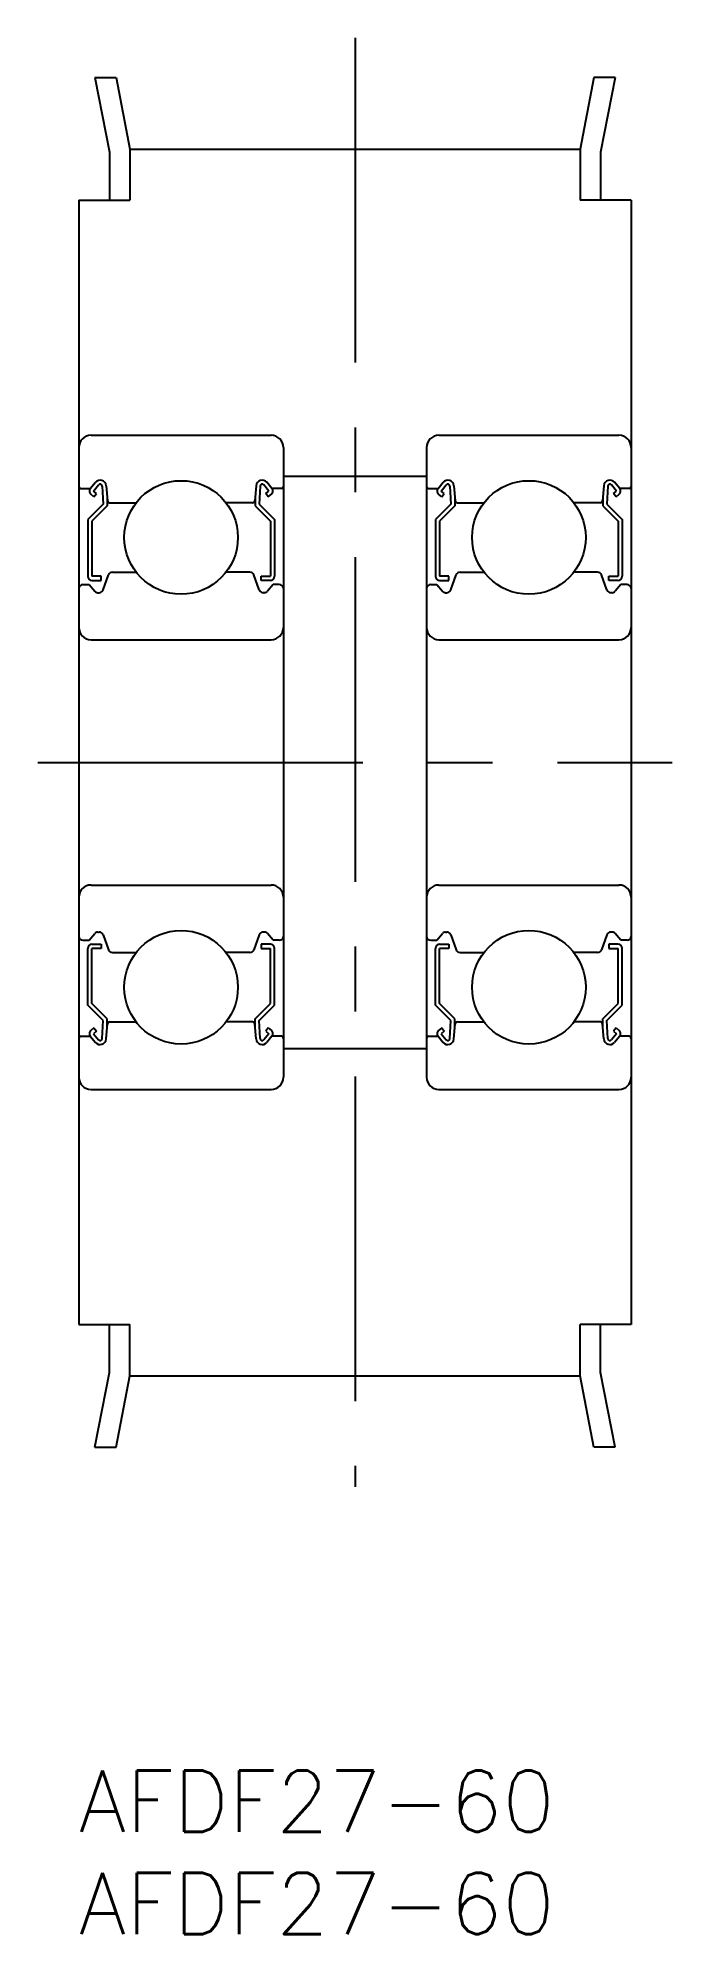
# Model space of a CAD drawing. Extents: x -2 to 29, y -8 to 84.7.
import ezdxf

# ---------------------------------------------------------------- set-up
doc = ezdxf.new("R2010")
doc.units = 0
doc.header["$LTSCALE"] = 0.5
doc.linetypes.add('CENTER', pattern=[50.8, 31.75, -6.35, 6.35, -6.35])
doc.layers.get('0').update_dxf_attribs({"linetype": 'CONTINUOUS'})
doc.layers.add('CENTER', color=1, linetype='CENTER')
doc.styles.get("Standard").update_dxf_attribs({"font": 'txt.shx', "height": 3, "bigfont": 'bigfont.shx'})

# ---------------------------------------------------------------- blocks, each defined once
blk = doc.blocks.new('*U10')
at = {"color": 7, "linetype": 'CONTINUOUS'}
blk.add_text('AFDF27-60', height=3, dxfattribs=at).set_placement((0, -3))
blk = doc.blocks.new('*U11')
at = {"color": 7, "linetype": 'CONTINUOUS'}
blk.add_text('AFDF27-60', height=3, dxfattribs=at).set_placement((0, -8))

msp = doc.modelspace()

# ---------------------------------------------------------------- linework, layer by layer
at = {"color": 7, "linetype": 'CONTINUOUS'}
for p, q in [((0.789, 82.813), (1.5, 79.161)), ((0.789, 82.813), (1.825, 82.813)), ((1.825, 82.813), (2.5, 79.313)), ((25.175, 82.813), (24.5, 79.313)), ((26.211, 82.813), (25.175, 82.813)), ((26.211, 82.813), (25.5, 79.161)), ((1.5, 79.161), (1.5, 76.813)), ((2.5, 79.313), (24.5, 79.313)), ((2.5, 79.313), (2.5, 76.813)), ((24.5, 79.313), (24.5, 76.813)), ((25.5, 79.161), (25.5, 76.813)), ((0, 76.813), (2.5, 76.813)), ((0, 76.813), (0, 21.813)), ((27, 76.813), (24.5, 76.813)), ((27, 76.813), (27, 21.813)), ((0.6, 65.313), (9.4, 65.313)), ((17.6, 65.313), (26.4, 65.313)), ((10, 64.713), (10, 33.913)), ((17, 64.713), (17, 33.913)), ((10, 63.313), (17, 63.313)), ((0.1, 62.713), (0.56, 62.713)), ((0.56, 62.713), (0.81, 63.01)), ((0.738, 62.303), (0.585, 62.431)), ((0.713, 62.584), (0.963, 62.882)), ((0.866, 62.456), (0.713, 62.584)), ((0.738, 62.303), (0.866, 62.456)), ((1.14, 62.823), (1.183, 61.946)), ((1.338, 62.844), (1.403, 62.104)), ((1.383, 62.333), (1.383, 61.863)), ((8.662, 62.844), (8.597, 62.104)), ((8.617, 62.333), (8.617, 61.863)), ((8.86, 62.823), (8.817, 61.946)), ((9.287, 62.584), (9.037, 62.882)), ((9.134, 62.456), (9.287, 62.584)), ((9.262, 62.303), (9.134, 62.456)), ((9.44, 62.713), (9.19, 63.01)), ((9.262, 62.303), (9.415, 62.431)), ((9.9, 62.713), (9.44, 62.713)), ((17.1, 62.713), (17.56, 62.713)), ((17.56, 62.713), (17.81, 63.01)), ((17.738, 62.303), (17.585, 62.431)), ((17.713, 62.584), (17.963, 62.882)), ((17.866, 62.456), (17.713, 62.584)), ((17.738, 62.303), (17.866, 62.456)), ((18.14, 62.823), (18.183, 61.946)), ((18.338, 62.844), (18.403, 62.104)), ((18.383, 62.333), (18.383, 61.863)), ((25.662, 62.844), (25.597, 62.104)), ((25.617, 62.333), (25.617, 61.863)), ((25.86, 62.823), (25.817, 61.946)), ((26.287, 62.584), (26.037, 62.882)), ((26.134, 62.456), (26.287, 62.584)), ((26.262, 62.303), (26.134, 62.456)), ((26.44, 62.713), (26.19, 63.01)), ((26.262, 62.303), (26.415, 62.431)), ((26.9, 62.713), (26.44, 62.713)), ((1.183, 61.946), (0.433, 61.196)), ((1.383, 61.863), (0.633, 61.113)), ((1.503, 62.013), (2.803, 62.013)), ((8.497, 62.013), (7.197, 62.013)), ((8.617, 61.863), (9.367, 61.113)), ((8.817, 61.946), (9.567, 61.196)), ((18.183, 61.946), (17.433, 61.196)), ((18.383, 61.863), (17.633, 61.113)), ((18.503, 62.013), (19.803, 62.013)), ((25.497, 62.013), (24.197, 62.013)), ((25.617, 61.863), (26.367, 61.113)), ((25.817, 61.946), (26.567, 61.196)), ((0.433, 61.196), (0.433, 58.413)), ((0.633, 61.113), (0.633, 58.413)), ((9.367, 61.113), (9.367, 58.413)), ((9.567, 61.196), (9.567, 58.413)), ((17.433, 61.196), (17.433, 58.413)), ((17.633, 61.113), (17.633, 58.413)), ((26.367, 61.113), (26.367, 58.413)), ((26.567, 61.196), (26.567, 58.413)), ((1.182, 57.745), (1.45, 58.481)), ((1.638, 58.613), (2.803, 58.613)), ((8.362, 58.613), (7.197, 58.613)), ((8.818, 57.745), (8.55, 58.481)), ((18.182, 57.745), (18.45, 58.481)), ((18.638, 58.613), (19.803, 58.613)), ((25.362, 58.613), (24.197, 58.613)), ((25.818, 57.745), (25.55, 58.481)), ((0.2, 58.013), (0.5, 58.013)), ((0.5, 58.013), (0.776, 57.684)), ((1.083, 58.413), (0.633, 58.413)), ((0.633, 58.213), (1.083, 58.213)), ((0.929, 57.613), (0.994, 57.613)), ((1.083, 58.213), (1.083, 58.413)), ((8.917, 58.413), (9.367, 58.413)), ((8.917, 58.213), (8.917, 58.413)), ((9.367, 58.213), (8.917, 58.213)), ((9.071, 57.613), (9.006, 57.613)), ((9.5, 58.013), (9.224, 57.684)), ((9.8, 58.013), (9.5, 58.013)), ((17.2, 58.013), (17.5, 58.013)), ((17.5, 58.013), (17.776, 57.684)), ((18.083, 58.413), (17.633, 58.413)), ((17.633, 58.213), (18.083, 58.213)), ((17.929, 57.613), (17.994, 57.613)), ((18.083, 58.213), (18.083, 58.413)), ((25.917, 58.413), (26.367, 58.413)), ((25.917, 58.213), (25.917, 58.413)), ((26.367, 58.213), (25.917, 58.213)), ((26.071, 57.613), (26.006, 57.613)), ((26.5, 58.013), (26.224, 57.684)), ((26.8, 58.013), (26.5, 58.013)), ((0.6, 55.313), (9.4, 55.313)), ((17.6, 55.313), (26.4, 55.313)), ((0.6, 43.313), (9.4, 43.313)), ((17.6, 43.313), (26.4, 43.313)), ((0.5, 40.613), (0.776, 40.942)), ((0.929, 41.013), (0.994, 41.013)), ((1.182, 40.881), (1.45, 40.145)), ((8.818, 40.881), (8.55, 40.145)), ((9.071, 41.013), (9.006, 41.013)), ((9.5, 40.613), (9.224, 40.942)), ((17.5, 40.613), (17.776, 40.942)), ((17.929, 41.013), (17.994, 41.013)), ((18.182, 40.881), (18.45, 40.145)), ((25.818, 40.881), (25.55, 40.145)), ((26.071, 41.013), (26.006, 41.013)), ((26.5, 40.613), (26.224, 40.942)), ((0.2, 40.613), (0.5, 40.613)), ((0.433, 37.43), (0.433, 40.213)), ((0.633, 40.413), (1.083, 40.413)), ((0.633, 37.513), (0.633, 40.213)), ((1.083, 40.213), (0.633, 40.213)), ((1.083, 40.413), (1.083, 40.213)), ((1.638, 40.013), (2.803, 40.013)), ((8.362, 40.013), (7.197, 40.013)), ((9.367, 40.413), (8.917, 40.413)), ((8.917, 40.413), (8.917, 40.213)), ((8.917, 40.213), (9.367, 40.213)), ((9.367, 37.513), (9.367, 40.213)), ((9.8, 40.613), (9.5, 40.613)), ((9.567, 37.43), (9.567, 40.213)), ((17.2, 40.613), (17.5, 40.613)), ((17.433, 37.43), (17.433, 40.213)), ((17.633, 40.413), (18.083, 40.413)), ((17.633, 37.513), (17.633, 40.213)), ((18.083, 40.213), (17.633, 40.213)), ((18.083, 40.413), (18.083, 40.213)), ((18.638, 40.013), (19.803, 40.013)), ((25.362, 40.013), (24.197, 40.013)), ((26.367, 40.413), (25.917, 40.413)), ((25.917, 40.413), (25.917, 40.213)), ((25.917, 40.213), (26.367, 40.213)), ((26.367, 37.513), (26.367, 40.213)), ((26.8, 40.613), (26.5, 40.613)), ((26.567, 37.43), (26.567, 40.213)), ((1.183, 36.68), (0.433, 37.43)), ((1.383, 36.763), (0.633, 37.513)), ((8.617, 36.763), (9.367, 37.513)), ((8.817, 36.68), (9.567, 37.43)), ((18.183, 36.68), (17.433, 37.43)), ((18.383, 36.763), (17.633, 37.513)), ((25.617, 36.763), (26.367, 37.513)), ((25.817, 36.68), (26.567, 37.43)), ((0.738, 36.323), (0.585, 36.195)), ((0.738, 36.323), (0.866, 36.17)), ((1.14, 35.803), (1.183, 36.68)), ((1.338, 35.782), (1.403, 36.522)), ((1.383, 36.293), (1.383, 36.763)), ((1.503, 36.613), (2.803, 36.613)), ((8.497, 36.613), (7.197, 36.613)), ((8.662, 35.782), (8.597, 36.522)), ((8.617, 36.293), (8.617, 36.763)), ((8.86, 35.803), (8.817, 36.68)), ((9.262, 36.323), (9.134, 36.17)), ((9.262, 36.323), (9.415, 36.195)), ((17.738, 36.323), (17.585, 36.195)), ((17.738, 36.323), (17.866, 36.17)), ((18.14, 35.803), (18.183, 36.68)), ((18.338, 35.782), (18.403, 36.522)), ((18.383, 36.293), (18.383, 36.763)), ((18.503, 36.613), (19.803, 36.613)), ((25.497, 36.613), (24.197, 36.613)), ((25.662, 35.782), (25.597, 36.522)), ((25.617, 36.293), (25.617, 36.763)), ((25.86, 35.803), (25.817, 36.68)), ((26.262, 36.323), (26.134, 36.17)), ((26.262, 36.323), (26.415, 36.195)), ((0.1, 35.913), (0.56, 35.913)), ((0.56, 35.913), (0.81, 35.615)), ((0.866, 36.17), (0.713, 36.042)), ((0.713, 36.042), (0.963, 35.744)), ((9.287, 36.042), (9.037, 35.744)), ((9.134, 36.17), (9.287, 36.042)), ((9.44, 35.913), (9.19, 35.615)), ((9.9, 35.913), (9.44, 35.913)), ((10, 35.313), (17, 35.313)), ((17.1, 35.913), (17.56, 35.913)), ((17.56, 35.913), (17.81, 35.615)), ((17.866, 36.17), (17.713, 36.042)), ((17.713, 36.042), (17.963, 35.744)), ((26.287, 36.042), (26.037, 35.744)), ((26.134, 36.17), (26.287, 36.042)), ((26.44, 35.913), (26.19, 35.615)), ((26.9, 35.913), (26.44, 35.913)), ((0.6, 33.313), (9.4, 33.313)), ((17.6, 33.313), (26.4, 33.313)), ((0, 21.813), (2.5, 21.813)), ((1.5, 19.465), (1.5, 21.813)), ((2.5, 19.313), (2.5, 21.813)), ((24.5, 19.313), (24.5, 21.813)), ((27, 21.813), (24.5, 21.813)), ((25.5, 19.465), (25.5, 21.813)), ((0.789, 15.813), (1.5, 19.465)), ((1.825, 15.813), (2.5, 19.313)), ((2.5, 19.313), (24.5, 19.313)), ((25.175, 15.813), (24.5, 19.313)), ((26.211, 15.813), (25.5, 19.465)), ((0.789, 15.813), (1.825, 15.813)), ((26.211, 15.813), (25.175, 15.813))]:
    msp.add_line(p, q, dxfattribs=at)
for centre in [(5, 60.313), (5, 60.313), (22, 60.313), (22, 60.313), (5, 38.313), (5, 38.313), (22, 38.313), (22, 38.313)]:
    msp.add_circle(centre, 2.778, dxfattribs=at)
for centre, radius, start, end in [((0.6, 64.713), 0.6, 90, 180), ((9.4, 64.713), 0.6, 0, 90), ((17.6, 64.713), 0.6, 90, 180), ((26.4, 64.713), 0.6, 0, 90), ((1.039, 62.818), 0.3, 4.99683, 140.00119), ((8.961, 62.818), 0.3, 39.99881, 175.00317), ((18.039, 62.818), 0.3, 4.99683, 140.00119), ((25.961, 62.818), 0.3, 39.99881, 175.00317), ((0.1, 62.813), 0.1, 180, 270), ((0.713, 62.584), 0.2, 140.00119, 230.08703), ((1.04, 62.818), 0.1, 2.81979, 140.00022), ((8.96, 62.818), 0.1, 39.99978, 177.18021), ((9.287, 62.584), 0.2, 309.91297, 39.99881), ((9.9, 62.813), 0.1, 270, 0), ((17.1, 62.813), 0.1, 180, 270), ((17.713, 62.584), 0.2, 140.00119, 230.08703), ((18.04, 62.818), 0.1, 2.81979, 140.00022), ((25.96, 62.818), 0.1, 39.99978, 177.18021), ((26.287, 62.584), 0.2, 309.91297, 39.99881), ((26.9, 62.813), 0.1, 270, 0), ((1.503, 62.113), 0.1, 184.99683, 270), ((8.497, 62.113), 0.1, 270, 355.00317), ((18.503, 62.113), 0.1, 184.99683, 270), ((25.497, 62.113), 0.1, 270, 355.00317), ((1.638, 58.413), 0.2, 90, 159.99165), ((8.362, 58.413), 0.2, 20.00835, 90), ((18.638, 58.413), 0.2, 90, 159.99165), ((25.362, 58.413), 0.2, 20.00835, 90), ((0.2, 57.813), 0.2, 90, 180), ((0.633, 58.413), 0.2, 180, 270), ((0.929, 57.813), 0.2, 219.9952, 270), ((0.994, 57.813), 0.2, 270, 339.99165), ((9.006, 57.813), 0.2, 200.00835, 270), ((9.071, 57.813), 0.2, 270, 320.0048), ((9.367, 58.413), 0.2, 270, 0), ((9.8, 57.813), 0.2, 0, 90), ((17.2, 57.813), 0.2, 90, 180), ((17.633, 58.413), 0.2, 180, 270), ((17.929, 57.813), 0.2, 219.9952, 270), ((17.994, 57.813), 0.2, 270, 339.99165), ((26.006, 57.813), 0.2, 200.00835, 270), ((26.071, 57.813), 0.2, 270, 320.0048), ((26.367, 58.413), 0.2, 270, 0), ((26.8, 57.813), 0.2, 0, 90), ((0.6, 55.913), 0.6, 180, 270), ((9.4, 55.913), 0.6, 270, 0), ((17.6, 55.913), 0.6, 180, 270), ((26.4, 55.913), 0.6, 270, 0), ((0.6, 42.713), 0.6, 90, 180), ((9.4, 42.713), 0.6, 0, 90), ((17.6, 42.713), 0.6, 90, 180), ((26.4, 42.713), 0.6, 0, 90), ((0.2, 40.813), 0.2, 180, 270), ((0.929, 40.813), 0.2, 90, 140.0048), ((0.994, 40.813), 0.2, 20.00835, 90), ((9.006, 40.813), 0.2, 90, 159.99165), ((9.071, 40.813), 0.2, 39.9952, 90), ((9.8, 40.813), 0.2, 270, 0), ((17.2, 40.813), 0.2, 180, 270), ((17.929, 40.813), 0.2, 90, 140.0048), ((17.994, 40.813), 0.2, 20.00835, 90), ((26.006, 40.813), 0.2, 90, 159.99165), ((26.071, 40.813), 0.2, 39.9952, 90), ((26.8, 40.813), 0.2, 270, 0), ((0.633, 40.213), 0.2, 90, 180), ((1.638, 40.213), 0.2, 200.00835, 270), ((8.362, 40.213), 0.2, 270, 339.99165), ((9.367, 40.213), 0.2, 0, 90), ((17.633, 40.213), 0.2, 90, 180), ((18.638, 40.213), 0.2, 200.00835, 270), ((25.362, 40.213), 0.2, 270, 339.99165), ((26.367, 40.213), 0.2, 0, 90), ((0.713, 36.042), 0.2, 129.91297, 219.99881), ((1.503, 36.513), 0.1, 90, 175.00317), ((8.497, 36.513), 0.1, 4.99683, 90), ((9.287, 36.042), 0.2, 320.00119, 50.08703), ((17.713, 36.042), 0.2, 129.91297, 219.99881), ((18.503, 36.513), 0.1, 90, 175.00317), ((25.497, 36.513), 0.1, 4.99683, 90), ((26.287, 36.042), 0.2, 320.00119, 50.08703), ((0.1, 35.813), 0.1, 90, 180), ((1.039, 35.808), 0.3, 219.99881, 355.00317), ((1.04, 35.808), 0.1, 219.99978, 357.18021), ((8.961, 35.808), 0.3, 184.99683, 320.00119), ((8.96, 35.808), 0.1, 182.81979, 320.00022), ((9.9, 35.813), 0.1, 0, 90), ((17.1, 35.813), 0.1, 90, 180), ((18.039, 35.808), 0.3, 219.99881, 355.00317), ((18.04, 35.808), 0.1, 219.99978, 357.18021), ((25.961, 35.808), 0.3, 184.99683, 320.00119), ((25.96, 35.808), 0.1, 182.81979, 320.00022), ((26.9, 35.813), 0.1, 0, 90), ((0.6, 33.913), 0.6, 180, 270), ((9.4, 33.913), 0.6, 270, 0), ((17.6, 33.913), 0.6, 180, 270), ((26.4, 33.913), 0.6, 270, 0)]:
    msp.add_arc(centre, radius, start, end, dxfattribs=at)
at = {"layer": 'CENTER', "color": 1, "linetype": 'CENTER'}
for p, q in [((13.5, 84.748), (13.5, 13.878)), ((-2, 49.313), (29, 49.313))]:
    msp.add_line(p, q, dxfattribs=at)

# ---------------------------------------------------------------- block references
at = {"color": 7, "linetype": 'CONTINUOUS'}
for name in ['*U10', '*U11']:
    msp.add_blockref(name, (0, 0), dxfattribs=at)

doc.saveas('drawing.dxf')
